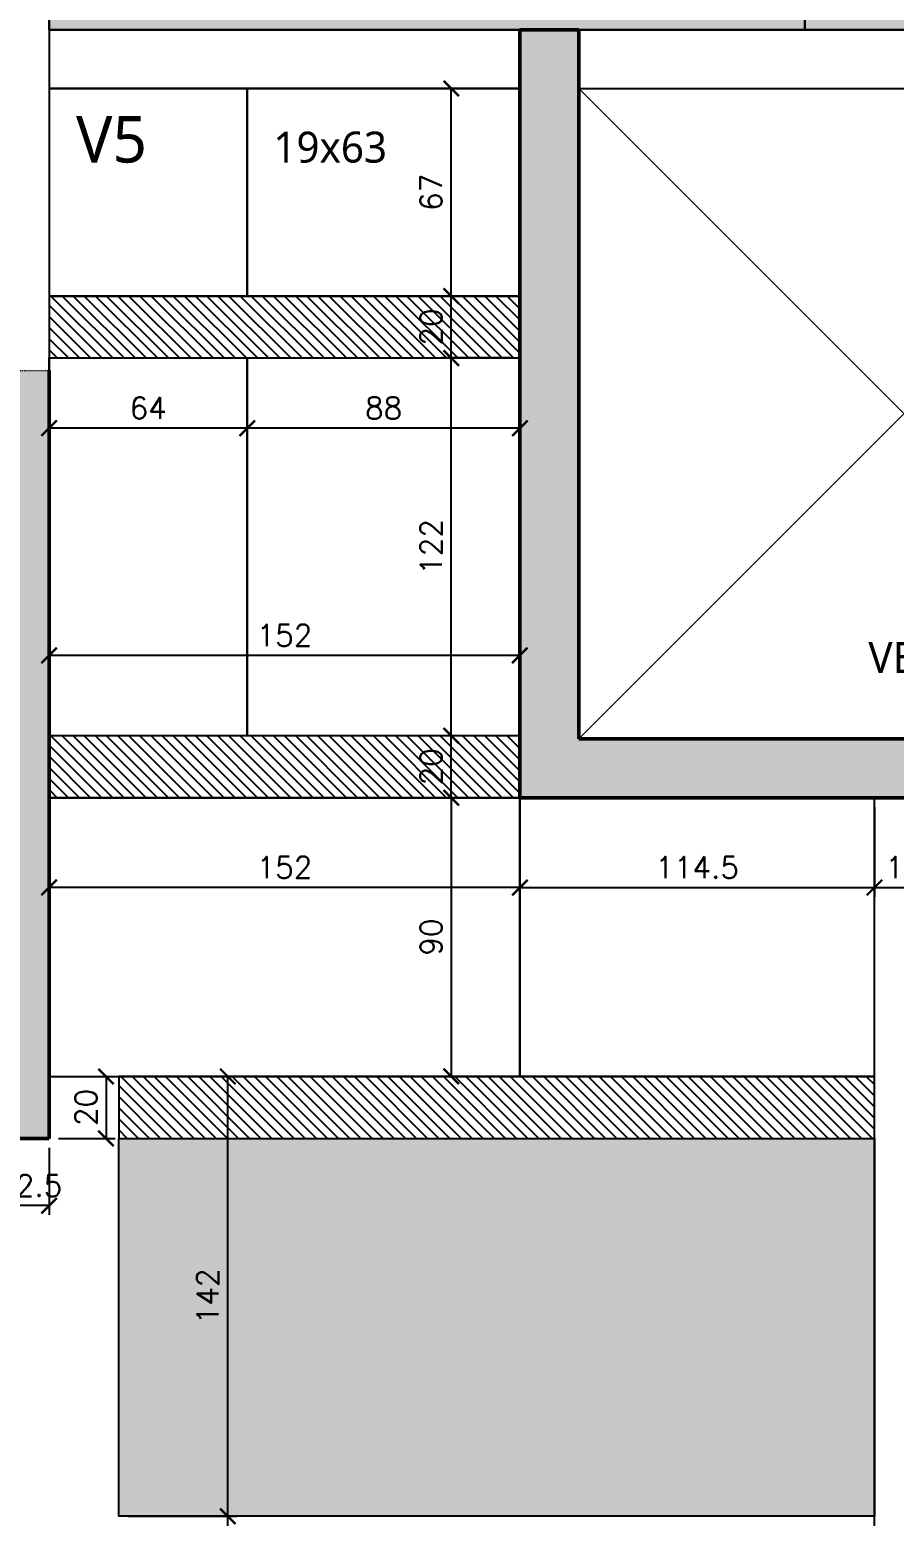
# Model space of a CAD drawing. Extents: x -29754 to -10774, y -8834 to 6017.
# Drawn here: x -22978 to -22698.9, y -6464.1 to -5984.1 of the extents above; entities that cross this region are included whole.
import ezdxf

# ---------------------------------------------------------------- set-up
doc = ezdxf.new("R2010")
doc.units = 0
doc.header["$PDMODE"] = 2
doc.header["$PDSIZE"] = 10
doc.linetypes.add('Traço', pattern=[0.635, 0.3175, -0.3175])
doc.layers.get('0').update_dxf_attribs({"lineweight": 13})
doc.layers.get('Defpoints').update_dxf_attribs({"lineweight": 13})
for name, color, linetype in [('Cota', 4, 'Continuous'), ('Faixa Reesc', 8, 'Continuous'), ('Hachura 122x244', 253, 'Continuous'), ('Painéis', 200, 'Continuous'), ('Reaproveitamento', 251, 'Continuous')]:
    doc.layers.add(name, color=color, linetype=linetype)
for name, color, linetype, lineweight in [('PONT', 1, 'Continuous', 13), ('S-BEAM', 7, 'Continuous', 18), ('S-BEAM-IDEN', 7, 'Continuous', 9), ('S-COLS', 7, 'Continuous', 18), ('S-COLS-HDLN', 7, 'Traço', 18), ('S-COLS-IDEN', 7, 'Continuous', 9)]:
    doc.layers.add(name, color=color, linetype=linetype, lineweight=lineweight)
doc.styles.add('Gadugi', font='gadugi.ttf', dxfattribs={"height": 15})
doc.styles.add('Gadugi_1', font='gadugi.ttf', dxfattribs={"height": 10})
doc.styles.add('Gadugi_4', font='gadugi.ttf', dxfattribs={"height": 7.5})
doc.styles.add('ROMANS', font='romans.shx')
doc.dimstyles.new('Cota Paínel', dxfattribs={"dimtxt": 7, "dimasz": 5, "dimexe": 3, "dimexo": 3, "dimgap": 3, "dimtad": 1, "dimdec": 1, "dimzin": 12, "dimdsep": 46, "dimtxsty": 'ROMANS', "dimblk": 'ARCHTICK', "dimcen": 0, "dimclrd": 4, "dimclre": 4, "dimclrt": 1, "dimadec": 1, "dimazin": 3, "dimtfac": 1, "dimtdec": 1, "dimtmove": 0, "dimatfit": 3, "dimldrblk": 'OBLIQUE', "dimfxl": 1, "dimtolj": 1, "dimtzin": 12, "dimarcsym": 0})

# ---------------------------------------------------------------- blocks, each defined once
blk = doc.blocks.new('PED_TAG_PILAR_R03 - PILAR VER DET_-2523782-PL100 - FORMA DO PAVIMENTO TIPO')
at = {"layer": 'S-COLS-IDEN', "insert": (0.1149, -0.625), "char_height": 0.2, "width": 1.370886, "attachment_point": 1, "style": 'Gadugi_4'}
blk.add_mtext('VER DET.', dxfattribs=at)
blk = doc.blocks.new('_ArchTick')
at = {"color": 0, "linetype": 'ByBlock', "const_width": 0.15}
blk.add_lwpolyline([(-0.5, -0.5), (0.5, 0.5)], dxfattribs=at)
blk = doc.blocks.new('*D158')
at = {"layer": 'Cota', "color": 4, "lineweight": -2, "transparency": 16777216}
for p, q in [((-22971.76, -6197.29), (-22971.76, -6183.18)), ((-22819.76, -6186.18), (-22971.76, -6186.18)), ((-22819.76, -6197.29), (-22819.76, -6183.18))]:
    blk.add_line(p, q, dxfattribs=at)
at = {"layer": 'Defpoints', "color": 0, "transparency": 16777216}
for p in [(-22971.76, -6186.18), (-22971.76, -6200.29), (-22819.76, -6200.29)]:
    blk.add_point(p, dxfattribs=at)
at = {"layer": 'Cota', "color": 4, "lineweight": -2, "transparency": 16777216, "xscale": 5, "yscale": 5, "zscale": 5, "rotation": 180}
blk.add_blockref('_ArchTick', (-22971.76, -6186.18), dxfattribs=at)
at = {"layer": 'Cota', "color": 4, "lineweight": -2, "transparency": 16777216, "xscale": 5, "yscale": 5, "zscale": 5}
blk.add_blockref('_ArchTick', (-22819.76, -6186.18), dxfattribs=at)
at = {"layer": 'Cota', "color": 1, "transparency": 16777216, "insert": (-22895.76, -6179.68), "char_height": 7, "attachment_point": 5, "style": 'ROMANS'}
blk.add_mtext('\\A1;152', dxfattribs=at)
blk = doc.blocks.new('_OBLIQUE')
at = {"color": 0, "linetype": 'ByBlock', "lineweight": -2}
for p, q in [((0, 0), (-1, 0)), ((-0.5, -0.5), (0.5, 0.5))]:
    blk.add_line(p, q, dxfattribs=at)
blk = doc.blocks.new('*D159')
at = {"layer": 'Cota', "color": 4, "lineweight": -2, "transparency": 16777216}
for p, q in [((-22842.78, -6212.13), (-22844.9, -6212.13)), ((-22841.9, -6232.13), (-22841.9, -6212.13)), ((-22842.78, -6232.13), (-22844.9, -6232.13))]:
    blk.add_line(p, q, dxfattribs=at)
at = {"layer": 'Defpoints', "color": 0, "transparency": 16777216}
for p in [(-22841.9, -6212.13), (-22839.78, -6212.13), (-22839.78, -6232.13)]:
    blk.add_point(p, dxfattribs=at)
at = {"layer": 'Cota', "color": 4, "lineweight": -2, "transparency": 16777216, "xscale": 5, "yscale": 5, "zscale": 5}
for p, rotation in [((-22841.9, -6212.13), 90), ((-22841.9, -6232.13), 270)]:
    blk.add_blockref('_ArchTick', p, dxfattribs=dict(at, rotation=rotation))
at = {"layer": 'Cota', "color": 1, "transparency": 16777216, "insert": (-22848.4, -6222.13), "char_height": 7, "attachment_point": 5, "rotation": 90, "style": 'ROMANS'}
blk.add_mtext('\\A1;20', dxfattribs=at)
blk = doc.blocks.new('*D160')
at = {"layer": 'Cota', "color": 4, "lineweight": -2, "transparency": 16777216}
for p, q in [((-22822.76, -6090.13), (-22844.9, -6090.13)), ((-22841.9, -6212.13), (-22841.9, -6090.13)), ((-22822.76, -6212.13), (-22844.9, -6212.13))]:
    blk.add_line(p, q, dxfattribs=at)
at = {"layer": 'Defpoints', "color": 0, "transparency": 16777216}
for p in [(-22841.9, -6090.13), (-22819.76, -6090.13), (-22819.76, -6212.13)]:
    blk.add_point(p, dxfattribs=at)
at = {"layer": 'Cota', "color": 4, "lineweight": -2, "transparency": 16777216, "xscale": 5, "yscale": 5, "zscale": 5}
for p, rotation in [((-22841.9, -6090.13), 90), ((-22841.9, -6212.13), 270)]:
    blk.add_blockref('_ArchTick', p, dxfattribs=dict(at, rotation=rotation))
at = {"layer": 'Cota', "color": 1, "transparency": 16777216, "insert": (-22848.4, -6151.13), "char_height": 7, "attachment_point": 5, "rotation": 90, "style": 'ROMANS'}
blk.add_mtext('\\A1;122', dxfattribs=at)
blk = doc.blocks.new('*D161')
at = {"layer": 'Cota', "color": 4, "lineweight": -2, "transparency": 16777216}
for p, q in [((-22822.76, -6070.13), (-22844.9, -6070.13)), ((-22841.9, -6090.13), (-22841.9, -6070.13)), ((-22822.76, -6090.13), (-22844.9, -6090.13))]:
    blk.add_line(p, q, dxfattribs=at)
at = {"layer": 'Defpoints', "color": 0, "transparency": 16777216}
for p in [(-22841.9, -6070.13), (-22819.76, -6070.13), (-22819.76, -6090.13)]:
    blk.add_point(p, dxfattribs=at)
at = {"layer": 'Cota', "color": 4, "lineweight": -2, "transparency": 16777216, "xscale": 5, "yscale": 5, "zscale": 5}
for p, rotation in [((-22841.9, -6070.13), 90), ((-22841.9, -6090.13), 270)]:
    blk.add_blockref('_ArchTick', p, dxfattribs=dict(at, rotation=rotation))
at = {"layer": 'Cota', "color": 1, "transparency": 16777216, "insert": (-22848.4, -6080.13), "char_height": 7, "attachment_point": 5, "rotation": 90, "style": 'ROMANS'}
blk.add_mtext('\\A1;20', dxfattribs=at)
blk = doc.blocks.new('*D162')
at = {"layer": 'Cota', "color": 4, "lineweight": -2, "transparency": 16777216}
for p, q in [((-22822.76, -6003.13), (-22844.9, -6003.13)), ((-22841.9, -6070.13), (-22841.9, -6003.13)), ((-22822.76, -6070.13), (-22844.9, -6070.13))]:
    blk.add_line(p, q, dxfattribs=at)
at = {"layer": 'Defpoints', "color": 0, "transparency": 16777216}
for p in [(-22841.9, -6003.13), (-22819.76, -6003.13), (-22819.76, -6070.13)]:
    blk.add_point(p, dxfattribs=at)
at = {"layer": 'Cota', "color": 4, "lineweight": -2, "transparency": 16777216, "xscale": 5, "yscale": 5, "zscale": 5}
for p, rotation in [((-22841.9, -6003.13), 90), ((-22841.9, -6070.13), 270)]:
    blk.add_blockref('_ArchTick', p, dxfattribs=dict(at, rotation=rotation))
at = {"layer": 'Cota', "color": 1, "transparency": 16777216, "insert": (-22848.4, -6036.63), "char_height": 7, "attachment_point": 5, "rotation": 90, "style": 'ROMANS'}
blk.add_mtext('\\A1;67', dxfattribs=at)
blk = doc.blocks.new('*D163')
at = {"layer": 'Cota', "color": 4, "lineweight": -2, "transparency": 16777216}
for p, q in [((-22907.76, -6093.13), (-22907.76, -6115.8)), ((-22819.76, -6093.13), (-22819.76, -6115.8)), ((-22819.76, -6112.8), (-22907.76, -6112.8))]:
    blk.add_line(p, q, dxfattribs=at)
at = {"layer": 'Defpoints', "color": 0, "transparency": 16777216}
for p in [(-22907.76, -6090.13), (-22819.76, -6090.13), (-22907.76, -6112.8)]:
    blk.add_point(p, dxfattribs=at)
at = {"layer": 'Cota', "color": 4, "lineweight": -2, "transparency": 16777216, "xscale": 5, "yscale": 5, "zscale": 5, "rotation": 180}
blk.add_blockref('_ArchTick', (-22907.76, -6112.8), dxfattribs=at)
at = {"layer": 'Cota', "color": 4, "lineweight": -2, "transparency": 16777216, "xscale": 5, "yscale": 5, "zscale": 5}
blk.add_blockref('_ArchTick', (-22819.76, -6112.8), dxfattribs=at)
at = {"layer": 'Cota', "color": 1, "transparency": 16777216, "insert": (-22863.76, -6106.3), "char_height": 7, "attachment_point": 5, "style": 'ROMANS'}
blk.add_mtext('\\A1;88', dxfattribs=at)
blk = doc.blocks.new('*D164')
at = {"layer": 'Cota', "color": 4, "lineweight": -2, "transparency": 16777216}
for p, q in [((-22971.76, -6093.13), (-22971.76, -6115.8)), ((-22907.76, -6096.13), (-22907.76, -6115.8)), ((-22907.76, -6112.8), (-22971.76, -6112.8))]:
    blk.add_line(p, q, dxfattribs=at)
at = {"layer": 'Defpoints', "color": 0, "transparency": 16777216}
for p in [(-22971.76, -6090.13), (-22907.76, -6093.13), (-22971.76, -6112.8)]:
    blk.add_point(p, dxfattribs=at)
at = {"layer": 'Cota', "color": 4, "lineweight": -2, "transparency": 16777216, "xscale": 5, "yscale": 5, "zscale": 5, "rotation": 180}
blk.add_blockref('_ArchTick', (-22971.76, -6112.8), dxfattribs=at)
at = {"layer": 'Cota', "color": 4, "lineweight": -2, "transparency": 16777216, "xscale": 5, "yscale": 5, "zscale": 5}
blk.add_blockref('_ArchTick', (-22907.76, -6112.8), dxfattribs=at)
at = {"layer": 'Cota', "color": 1, "transparency": 16777216, "insert": (-22939.76, -6106.3), "char_height": 7, "attachment_point": 5, "style": 'ROMANS'}
blk.add_mtext('\\A1;64', dxfattribs=at)
blk = doc.blocks.new('122x244')
at = {"layer": 'Hachura 122x244'}
h = blk.add_hatch(color=256, dxfattribs=at)
h.dxf.hatch_style = 2
h.paths.add_polyline_path([(-30259.5, 9300.7), (-30015.5, 9300.7), (-30015.5, 9422.7), (-30259.5, 9422.7)])
at = {"layer": 'Painéis'}
blk.add_lwpolyline([(-30259.5, 9300.7), (-30015.5, 9300.7), (-30015.5, 9422.7), (-30259.5, 9422.7)], close=True, dxfattribs=at)
blk = doc.blocks.new('*D155')
at = {"layer": 'Cota', "color": 4, "lineweight": -2, "transparency": 16777216}
for p, q in [((-22971.76, -6267.41), (-22971.76, -6258.12)), ((-22819.76, -6267.41), (-22819.76, -6258.12)), ((-22819.76, -6261.12), (-22971.76, -6261.12))]:
    blk.add_line(p, q, dxfattribs=at)
at = {"layer": 'Defpoints', "color": 0, "transparency": 16777216}
for p in [(-22971.76, -6261.12), (-22971.76, -6270.41), (-22819.76, -6270.41)]:
    blk.add_point(p, dxfattribs=at)
at = {"layer": 'Cota', "color": 4, "lineweight": -2, "transparency": 16777216, "xscale": 5, "yscale": 5, "zscale": 5, "rotation": 180}
blk.add_blockref('_ArchTick', (-22971.76, -6261.12), dxfattribs=at)
at = {"layer": 'Cota', "color": 4, "lineweight": -2, "transparency": 16777216, "xscale": 5, "yscale": 5, "zscale": 5}
blk.add_blockref('_ArchTick', (-22819.76, -6261.12), dxfattribs=at)
at = {"layer": 'Cota', "color": 1, "transparency": 16777216, "insert": (-22895.76, -6254.62), "char_height": 7, "attachment_point": 5, "style": 'ROMANS'}
blk.add_mtext('\\A1;152', dxfattribs=at)
blk = doc.blocks.new('*D156')
at = {"layer": 'Cota', "color": 4, "lineweight": -2, "transparency": 16777216}
for p, q in [((-22819.76, -6235.13), (-22819.76, -6264.12)), ((-22705.26, -6235.13), (-22705.26, -6264.12)), ((-22819.76, -6261.12), (-22705.26, -6261.12))]:
    blk.add_line(p, q, dxfattribs=at)
at = {"layer": 'Defpoints', "color": 0, "transparency": 16777216}
for p in [(-22819.76, -6232.13), (-22705.26, -6232.13), (-22705.26, -6261.12)]:
    blk.add_point(p, dxfattribs=at)
at = {"layer": 'Cota', "color": 4, "lineweight": -2, "transparency": 16777216, "xscale": 5, "yscale": 5, "zscale": 5, "rotation": 180}
blk.add_blockref('_ArchTick', (-22819.76, -6261.12), dxfattribs=at)
at = {"layer": 'Cota', "color": 4, "lineweight": -2, "transparency": 16777216, "xscale": 5, "yscale": 5, "zscale": 5}
blk.add_blockref('_ArchTick', (-22705.26, -6261.12), dxfattribs=at)
at = {"layer": 'Cota', "color": 1, "transparency": 16777216, "insert": (-22762.51, -6254.62), "char_height": 7, "attachment_point": 5, "style": 'ROMANS'}
blk.add_mtext('\\A1;114.5', dxfattribs=at)
blk = doc.blocks.new('*D157')
at = {"layer": 'Cota', "color": 4, "lineweight": -2, "transparency": 16777216}
for p, q in [((-22822.76, -6232.13), (-22844.9, -6232.13)), ((-22841.9, -6232.13), (-22841.9, -6322.13)), ((-22822.76, -6322.13), (-22844.9, -6322.13))]:
    blk.add_line(p, q, dxfattribs=at)
at = {"layer": 'Defpoints', "color": 0, "transparency": 16777216}
for p in [(-22819.76, -6232.13), (-22841.9, -6322.13), (-22819.76, -6322.13)]:
    blk.add_point(p, dxfattribs=at)
at = {"layer": 'Cota', "color": 4, "lineweight": -2, "transparency": 16777216, "xscale": 5, "yscale": 5, "zscale": 5}
for p, rotation in [((-22841.9, -6232.13), 90), ((-22841.9, -6322.13), 270)]:
    blk.add_blockref('_ArchTick', p, dxfattribs=dict(at, rotation=rotation))
at = {"layer": 'Cota', "color": 1, "transparency": 16777216, "insert": (-22848.4, -6277.13), "char_height": 7, "attachment_point": 5, "rotation": 90, "style": 'ROMANS'}
blk.add_mtext('\\A1;90', dxfattribs=at)
blk = doc.blocks.new('*D153')
at = {"layer": 'Cota', "color": 4, "lineweight": -2, "transparency": 16777216}
for p, q in [((-22946.26, -6464.13), (-22911.05, -6464.13)), ((-22914.05, -6651.63), (-22914.05, -6464.13)), ((-22946.26, -6651.63), (-22911.05, -6651.63))]:
    blk.add_line(p, q, dxfattribs=at)
at = {"layer": 'Defpoints', "color": 0, "transparency": 16777216}
for p in [(-22949.26, -6464.13), (-22914.05, -6464.13), (-22949.26, -6651.63)]:
    blk.add_point(p, dxfattribs=at)
at = {"layer": 'Cota', "color": 4, "lineweight": -2, "transparency": 16777216, "xscale": 5, "yscale": 5, "zscale": 5}
for p, rotation in [((-22914.05, -6464.13), 90), ((-22914.05, -6651.63), 270)]:
    blk.add_blockref('_ArchTick', p, dxfattribs=dict(at, rotation=rotation))
at = {"layer": 'Cota', "color": 1, "transparency": 16777216, "insert": (-22920.55, -6557.88), "char_height": 7, "attachment_point": 5, "rotation": 90, "style": 'ROMANS'}
blk.add_mtext('\\A1;187.5', dxfattribs=at)
blk = doc.blocks.new('*D154')
at = {"layer": 'Cota', "color": 4, "lineweight": -2, "transparency": 16777216}
for p, q in [((-22946.26, -6322.13), (-22911.05, -6322.13)), ((-22914.05, -6464.13), (-22914.05, -6322.13)), ((-22946.26, -6464.13), (-22911.05, -6464.13))]:
    blk.add_line(p, q, dxfattribs=at)
at = {"layer": 'Defpoints', "color": 0, "transparency": 16777216}
for p in [(-22949.26, -6322.13), (-22914.05, -6322.13), (-22949.26, -6464.13)]:
    blk.add_point(p, dxfattribs=at)
at = {"layer": 'Cota', "color": 4, "lineweight": -2, "transparency": 16777216, "xscale": 5, "yscale": 5, "zscale": 5}
for p, rotation in [((-22914.05, -6322.13), 90), ((-22914.05, -6464.13), 270)]:
    blk.add_blockref('_ArchTick', p, dxfattribs=dict(at, rotation=rotation))
at = {"layer": 'Cota', "color": 1, "transparency": 16777216, "insert": (-22920.55, -6393.13), "char_height": 7, "attachment_point": 5, "rotation": 90, "style": 'ROMANS'}
blk.add_mtext('\\A1;142', dxfattribs=at)
blk = doc.blocks.new('*D135')
at = {"layer": 'Cota', "color": 4, "lineweight": -2, "transparency": 16777216}
for p, q in [((-22968.76, -6322.13), (-22950.38, -6322.13)), ((-22953.38, -6322.13), (-22953.38, -6342.13)), ((-22968.76, -6342.13), (-22950.38, -6342.13))]:
    blk.add_line(p, q, dxfattribs=at)
at = {"layer": 'Defpoints', "color": 0, "transparency": 16777216}
for p in [(-22971.76, -6322.13), (-22971.76, -6342.13), (-22953.38, -6342.13)]:
    blk.add_point(p, dxfattribs=at)
at = {"layer": 'Cota', "color": 4, "lineweight": -2, "transparency": 16777216, "xscale": 5, "yscale": 5, "zscale": 5}
for p, rotation in [((-22953.38, -6322.13), 90), ((-22953.38, -6342.13), 270)]:
    blk.add_blockref('_ArchTick', p, dxfattribs=dict(at, rotation=rotation))
at = {"layer": 'Cota', "color": 1, "transparency": 16777216, "insert": (-22959.88, -6332.13), "char_height": 7, "attachment_point": 5, "rotation": 90, "style": 'ROMANS'}
blk.add_mtext('\\A1;20', dxfattribs=at)
blk = doc.blocks.new('*D136')
at = {"layer": 'Cota', "color": 4, "lineweight": -2, "transparency": 16777216}
for p, q in [((-22984.26, -6345.13), (-22984.26, -6366.84)), ((-22971.76, -6345.13), (-22971.76, -6366.84)), ((-22971.76, -6363.84), (-22984.26, -6363.84))]:
    blk.add_line(p, q, dxfattribs=at)
at = {"layer": 'Defpoints', "color": 0, "transparency": 16777216}
for p in [(-22984.26, -6342.13), (-22971.76, -6342.13), (-22984.26, -6363.84)]:
    blk.add_point(p, dxfattribs=at)
at = {"layer": 'Cota', "color": 4, "lineweight": -2, "transparency": 16777216, "xscale": 5, "yscale": 5, "zscale": 5, "rotation": 180}
blk.add_blockref('_ArchTick', (-22984.26, -6363.84), dxfattribs=at)
at = {"layer": 'Cota', "color": 4, "lineweight": -2, "transparency": 16777216, "xscale": 5, "yscale": 5, "zscale": 5}
blk.add_blockref('_ArchTick', (-22971.76, -6363.84), dxfattribs=at)
at = {"layer": 'Cota', "color": 1, "transparency": 16777216, "insert": (-22978.01, -6357.34), "char_height": 7, "attachment_point": 5, "style": 'ROMANS'}
blk.add_mtext('\\A1;12.5', dxfattribs=at)
blk = doc.blocks.new('*D28')
at = {"layer": 'Cota', "color": 4, "lineweight": -2, "transparency": 16777216}
for p, q in [((-22705.26, -6245.29), (-22705.26, -6264.12)), ((-22686.26, -6245.29), (-22686.26, -6264.12)), ((-22705.26, -6261.12), (-22686.26, -6261.12))]:
    blk.add_line(p, q, dxfattribs=at)
at = {"layer": 'Defpoints', "color": 0, "transparency": 16777216}
for p in [(-22705.26, -6242.29), (-22686.26, -6242.29), (-22686.26, -6261.12)]:
    blk.add_point(p, dxfattribs=at)
at = {"layer": 'Cota', "color": 4, "lineweight": -2, "transparency": 16777216, "xscale": 5, "yscale": 5, "zscale": 5, "rotation": 180}
blk.add_blockref('_ArchTick', (-22705.26, -6261.12), dxfattribs=at)
at = {"layer": 'Cota', "color": 4, "lineweight": -2, "transparency": 16777216, "xscale": 5, "yscale": 5, "zscale": 5}
blk.add_blockref('_ArchTick', (-22686.26, -6261.12), dxfattribs=at)
at = {"layer": 'Cota', "color": 1, "transparency": 16777216, "insert": (-22695.76, -6254.62), "char_height": 7, "attachment_point": 5, "style": 'ROMANS'}
blk.add_mtext('\\A1;19', dxfattribs=at)

msp = doc.modelspace()

# ---------------------------------------------------------------- hatches: boundary and pattern name
at = {"layer": 'Faixa Reesc'}
h = msp.add_hatch(dxfattribs=at)
h.set_pattern_fill('ANSI31', color=256, scale=0.8, angle=90)
h.set_pattern_definition([(135, (6363.6664, -4520.0632), (-1.79605122, -1.79605122), [])])
h.paths.add_polyline_path([(-22819.76, -6070.13), (-22971.76, -6070.13), (-22971.76, -6090.13), (-22819.76, -6090.13)])
h = msp.add_hatch(dxfattribs=at)
h.set_pattern_fill('ANSI31', color=256, scale=0.8, angle=90)
h.set_pattern_definition([(135, (6363.6664, -4662.0632), (-1.79605122, -1.79605122), [])])
h.paths.add_polyline_path([(-22819.76, -6212.13), (-22971.76, -6212.13), (-22971.76, -6232.13), (-22819.76, -6232.13)])
h = msp.add_hatch(dxfattribs=at)
h.set_pattern_fill('ANSI31', color=256, scale=0.8, angle=90)
h.set_pattern_definition([(135, (7556.2974, -10015.5406), (-1.79605122, -1.79605122), [])])
h.paths.add_polyline_path([(-22705.26, -6322.13), (-22949.26, -6322.13), (-22949.26, -6342.13), (-22705.26, -6342.13)])
at = {"layer": 'S-COLS', "true_color": 0x808080}
for points in [[(-22819.76, -6232.13), (-22571.76, -6232.13), (-22571.76, -5984.13), (-22590.76, -5984.13), (-22590.76, -6213.13), (-22800.76, -6213.13), (-22800.76, -5984.13), (-22819.76, -5984.13), (-22819.76, -6082.42)], [(-22971.76, -6342.13), (-22971.76, -6094.13), (-23206.76, -6094.13), (-23206.76, -6113.13), (-22990.76, -6113.13), (-22990.76, -6323.13), (-23206.76, -6323.13), (-23206.76, -6342.13), (-23134.97, -6342.13)]]:
    msp.add_hatch(color=8, dxfattribs=at).paths.add_polyline_path(points, flags=0)

# ---------------------------------------------------------------- linework, layer by layer
at = {"layer": 'Painéis'}
for points in [[(-22971.76, -6070.13), (-22907.76, -6070.13), (-22907.76, -6003.13), (-22971.76, -6003.13)], [(-22907.76, -6070.13), (-22819.76, -6070.13), (-22819.76, -6003.13), (-22907.76, -6003.13)], [(-22819.76, -6070.13), (-22971.76, -6070.13), (-22971.76, -6090.13), (-22819.76, -6090.13)], [(-22971.76, -6090.13), (-22907.76, -6090.13), (-22907.76, -6212.13), (-22971.76, -6212.13)], [(-22907.76, -6090.13), (-22819.76, -6090.13), (-22819.76, -6212.13), (-22907.76, -6212.13)], [(-22819.76, -6212.13), (-22971.76, -6212.13), (-22971.76, -6232.13), (-22819.76, -6232.13)], [(-22819.76, -6232.13), (-22971.76, -6232.13), (-22971.76, -6322.13), (-22819.76, -6322.13)], [(-22819.76, -6322.13), (-22705.26, -6322.13), (-22705.26, -6232.13), (-22819.76, -6232.13)], [(-22949.26, -6342.13), (-22705.26, -6342.13), (-22705.26, -6322.13), (-22949.26, -6322.13)]]:
    msp.add_lwpolyline(points, close=True, dxfattribs=at)
at = {"layer": 'PONT', "lineweight": 18}
for p, q in [((-22590.76, -6003.13), (-22800.76, -6213.13)), ((-22800.76, -6003.13), (-22590.76, -6213.13))]:
    msp.add_line(p, q, dxfattribs=at)
at = {"layer": 'S-BEAM', "lineweight": 25}
for p, q in [((-22971.76, -5781.13), (-22971.76, -6094.13)), ((-22971.76, -5984.13), (-22819.76, -5984.13)), ((-22800.76, -5984.13), (-22590.76, -5984.13)), ((-22971.76, -6003.13), (-22819.76, -6003.13)), ((-22800.76, -6003.13), (-22590.76, -6003.13)), ((-22705.26, -6909.63), (-22705.26, -6232.13))]:
    msp.add_line(p, q, dxfattribs=at)
at = {"layer": 'S-COLS', "lineweight": 50}
for p, q in [((-22819.76, -6232.13), (-22819.76, -5984.13)), ((-22819.76, -5984.13), (-22800.76, -5984.13)), ((-22800.76, -5984.13), (-22800.76, -6213.13)), ((-22971.76, -6094.13), (-22971.76, -6342.13)), ((-22800.76, -6213.13), (-22590.76, -6213.13)), ((-22571.76, -6232.13), (-22819.76, -6232.13)), ((-22971.76, -6342.13), (-23206.76, -6342.13))]:
    msp.add_line(p, q, dxfattribs=at)
at = {"layer": 'S-COLS-HDLN'}
msp.add_line((-22990.76, -6094.13), (-22971.76, -6094.13), dxfattribs=at)

# ---------------------------------------------------------------- block references
at = {"layer": 'Reaproveitamento', "xscale": -1}
for p in [(-52987.26, -15284.83), (-52743.26, -15284.83), (-52964.76, -15764.83)]:
    msp.add_blockref('122x244', p, dxfattribs=at)
at = {"layer": 'S-COLS-IDEN', "xscale": 49.99999999999998, "yscale": 49.99999999999998, "zscale": 49.99999999999998}
msp.add_blockref('PED_TAG_PILAR_R03 - PILAR VER DET_-2523782-PL100 - FORMA DO PAVIMENTO TIPO', (-22712.95, -6150.59), dxfattribs=at)

# ---------------------------------------------------------------- texts
at = {"layer": 'S-BEAM-IDEN', "attachment_point": 1}
for s, insert, char_height, width, style in [('V5', (-22963.04, -6012.02), 15, 30.0633, 'Gadugi_1'), ('19x63', (-22899.34, -6017.04), 10, 44.8945, 'Gadugi')]:
    msp.add_mtext(s, dxfattribs=dict(at, insert=insert, char_height=char_height, width=width, style=style))

# ---------------------------------------------------------------- dimensions: what is measured, and where the dimension line sits
at = {"layer": 'Cota'}
for base, p1, p2, angle, override, picture, middle in [((-22841.9, -6003.13), (-22819.76, -6070.13), (-22819.76, -6003.13), 90, {"dimtmove": 1, "dimarcsym": 2}, '*D162', (-22848.4, -6036.63)), ((-22841.9, -6070.13), (-22819.76, -6090.13), (-22819.76, -6070.13), 90, {"dimtmove": 1, "dimarcsym": 2}, '*D161', (-22848.4, -6080.13)), ((-22971.76, -6112.8), (-22907.76, -6093.13), (-22971.76, -6090.13), 180, {"dimarcsym": 2}, '*D164', (-22939.76, -6106.3)), ((-22907.76, -6112.8), (-22819.76, -6090.13), (-22907.76, -6090.13), 180, {"dimarcsym": 2}, '*D163', (-22863.76, -6106.3)), ((-22841.9, -6090.13), (-22819.76, -6212.13), (-22819.76, -6090.13), 90, {"dimarcsym": 2}, '*D160', (-22848.4, -6151.13)), ((-22841.9, -6212.13), (-22839.78, -6232.13), (-22839.78, -6212.13), 90, {"dimarcsym": 2}, '*D159', (-22848.4, -6222.13)), ((-22841.9, -6322.13), (-22819.76, -6232.13), (-22819.76, -6322.13), 90, {"dimarcsym": 2}, '*D157', (-22848.4, -6277.13)), ((-22953.38, -6342.13), (-22971.76, -6322.13), (-22971.76, -6342.13), 90, {"dimarcsym": 2}, '*D135', (-22959.88, -6332.13)), ((-22914.05, -6322.13), (-22949.26, -6464.13), (-22949.26, -6322.13), 90, {"dimtmove": 1, "dimarcsym": 2}, '*D154', (-22920.55, -6393.13)), ((-22914.05, -6464.13), (-22949.26, -6651.63), (-22949.26, -6464.13), 90, {"dimtmove": 1, "dimarcsym": 2}, '*D153', (-22920.55, -6557.88))]:
    dim = msp.add_linear_dim(base=base, p1=p1, p2=p2, angle=angle, dimstyle='Cota Paínel', override=override, dxfattribs=at)
    dim.commit()
    dim.dimension.update_dxf_attribs({"geometry": picture, "text_midpoint": middle})
for base, p1, p2, picture, middle in [((-22971.76, -6186.18), (-22819.76, -6200.29), (-22971.76, -6200.29), '*D158', (-22895.76, -6179.68)), ((-22705.26, -6261.12), (-22819.76, -6232.13), (-22705.26, -6232.13), '*D156', (-22762.51, -6254.62)), ((-22686.26, -6261.12), (-22705.26, -6242.29), (-22686.26, -6242.29), '*D28', (-22695.76, -6254.62)), ((-22971.76, -6261.12), (-22819.76, -6270.41), (-22971.76, -6270.41), '*D155', (-22895.76, -6254.62))]:
    dim = msp.add_linear_dim(base=base, p1=p1, p2=p2, dimstyle='Cota Paínel', override={"dimarcsym": 2}, dxfattribs=at)
    dim.commit()
    dim.dimension.update_dxf_attribs({"geometry": picture, "text_midpoint": middle})
dim = msp.add_linear_dim(base=(-22984.26, -6363.84), p1=(-22971.76, -6342.13), p2=(-22984.26, -6342.13), dimstyle='Cota Paínel', override={"dimarcsym": 2}, dxfattribs=at)
dim.commit()
dim.dimension.update_dxf_attribs({"geometry": '*D136', "text_midpoint": (-22978.01, -6363.84), "dimtype": 160})

doc.saveas('drawing.dxf')
